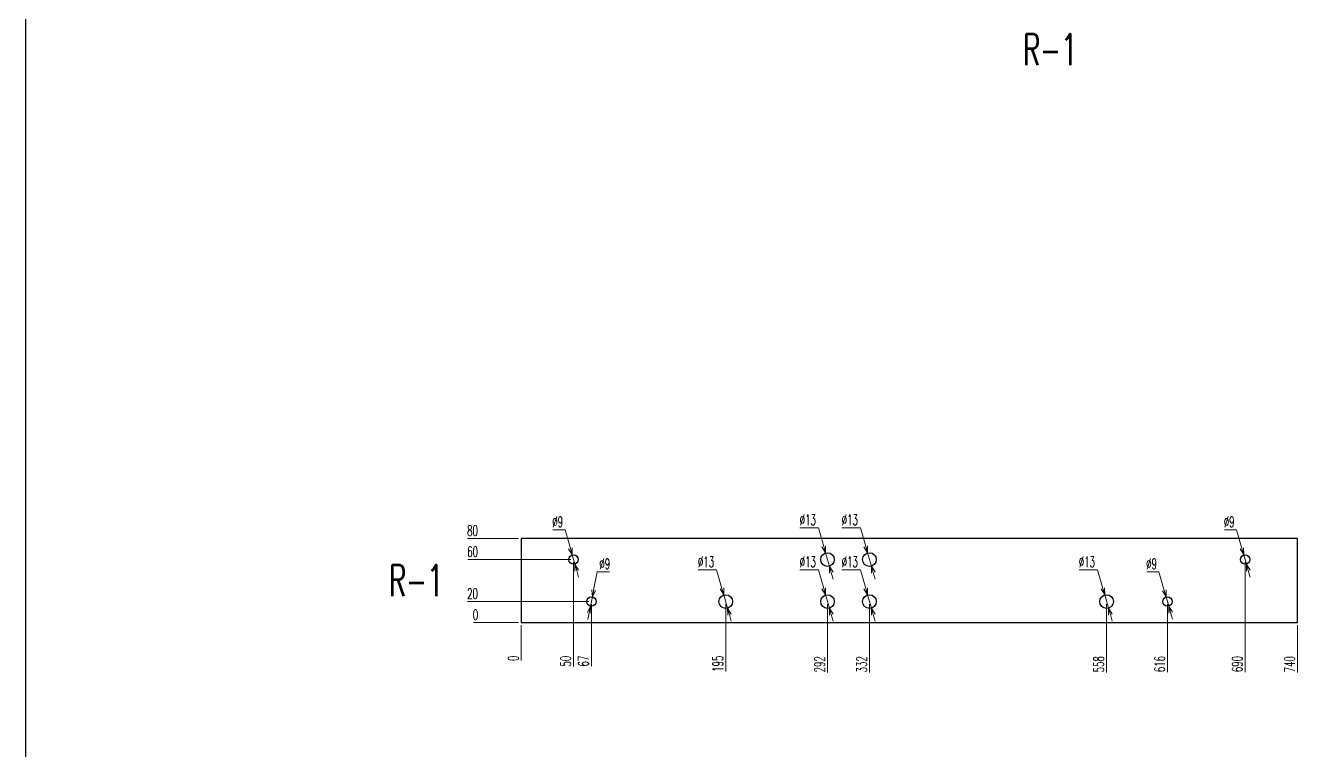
# Model space of a CAD drawing. Header units: millimetres. Extents: x 173893 to 258446, y -176540 to -123824.
# Drawn here: x 210479 to 211692, y -127080 to -126390 of the extents above; entities that cross this region are included whole.
import ezdxf
from ezdxf.enums import TextEntityAlignment as Align

# ---------------------------------------------------------------- set-up
doc = ezdxf.new("R2010")
doc.units = ezdxf.units.MM
doc.header["$LTSCALE"] = 3
doc.layers.add('@.DM. NÉT CHÍNH', color=7, linetype='Continuous')
doc.layers.add('@.VISIBLE', color=7, linetype='Continuous')
doc.styles.add('Ann_w01', font='romans.shx', dxfattribs={"width": 0.6, "bigfont": 'chineset.shx'})
doc.dimstyles.new('Dim 01_SC05', dxfattribs={"dimscale": 5, "dimtxt": 2, "dimasz": 1.3, "dimexe": 0.5, "dimexo": 0.5, "dimgap": 0.5, "dimtad": 1, "dimtoh": 1, "dimdec": 1, "dimzin": 12, "dimdsep": 46, "dimtxsty": 'Ann_w01', "dimblk": 'OPEN30', "dimcen": 1.5, "dimclrd": 6, "dimclre": 6, "dimclrt": 3, "dimadec": 1, "dimazin": 3, "dimtm": 1e-09, "dimtfac": 1, "dimtdec": 1, "dimtmove": 0, "dimatfit": 3, "dimldrblk": 'OPEN30', "dimfxl": 1, "dimtolj": 1, "dimlwd": 20, "dimlwe": 20, "dimarcsym": 0})

# ---------------------------------------------------------------- blocks, each defined once
blk = doc.blocks.new('*D3736')
at = {"layer": '@.DM. NÉT CHÍNH', "color": 6, "linetype": 'Continuous', "lineweight": 20, "transparency": 16777216}
blk.add_line((210951.9, -126960.7), (210951.9, -126994.3), dxfattribs=at)
at = {"layer": 'Defpoints', "color": 0, "linetype": 'Continuous', "transparency": 16777216}
for p in [(210951.9, -126918.2), (210951.9, -126958.2), (210951.9, -126987.8)]:
    blk.add_point(p, dxfattribs=at)
at = {"layer": '@.DM. NÉT CHÍNH', "color": 3, "linetype": 'Continuous', "transparency": 16777216, "insert": (210944.4, -126992.3), "char_height": 10, "attachment_point": 5, "rotation": 90, "style": 'Ann_w01'}
blk.add_mtext('\\A1;0', dxfattribs=at)
blk = doc.blocks.new('_Open30')
at = {"color": 0, "linetype": 'ByBlock', "lineweight": -2}
for p, q in [((-1, 0.27), (0, 0)), ((0, 0), (-1, -0.27)), ((0, 0), (-1, 0))]:
    blk.add_line(p, q, dxfattribs=at)
blk = doc.blocks.new('*D3737')
at = {"layer": '@.DM. NÉT CHÍNH', "color": 6, "linetype": 'Continuous', "lineweight": 20, "transparency": 16777216}
blk.add_line((211001.9, -126900.7), (211001.9, -127000), dxfattribs=at)
at = {"layer": 'Defpoints', "color": 0, "linetype": 'Continuous', "transparency": 16777216}
for p in [(211001.9, -126898.2), (210951.9, -126918.2), (211001.9, -126987.8)]:
    blk.add_point(p, dxfattribs=at)
at = {"layer": '@.DM. NÉT CHÍNH', "color": 3, "linetype": 'Continuous', "transparency": 16777216, "insert": (210994.4, -126995.1), "char_height": 10, "attachment_point": 5, "rotation": 90, "style": 'Ann_w01'}
blk.add_mtext('\\A1;50', dxfattribs=at)
blk = doc.blocks.new('*D3738')
at = {"layer": '@.DM. NÉT CHÍNH', "color": 6, "linetype": 'Continuous', "lineweight": 20, "transparency": 16777216}
blk.add_line((211018.9, -126940.7), (211018.9, -126999.7), dxfattribs=at)
at = {"layer": 'Defpoints', "color": 0, "linetype": 'Continuous', "transparency": 16777216}
for p in [(210951.9, -126918.2), (211018.9, -126938.2), (211018.9, -126987.8)]:
    blk.add_point(p, dxfattribs=at)
at = {"layer": '@.DM. NÉT CHÍNH', "color": 3, "linetype": 'Continuous', "transparency": 16777216, "insert": (211011.4, -126995), "char_height": 10, "attachment_point": 5, "rotation": 90, "style": 'Ann_w01'}
blk.add_mtext('\\A1;67', dxfattribs=at)
blk = doc.blocks.new('*D3739')
at = {"layer": '@.DM. NÉT CHÍNH', "color": 6, "linetype": 'Continuous', "lineweight": 20, "transparency": 16777216}
blk.add_line((211146.9, -126940.7), (211146.9, -127004.8), dxfattribs=at)
at = {"layer": 'Defpoints', "color": 0, "linetype": 'Continuous', "transparency": 16777216}
for p in [(210951.9, -126918.2), (211146.9, -126938.2), (211146.9, -126987.8)]:
    blk.add_point(p, dxfattribs=at)
at = {"layer": '@.DM. NÉT CHÍNH', "color": 3, "linetype": 'Continuous', "transparency": 16777216, "insert": (211139.4, -126997.5), "char_height": 10, "attachment_point": 5, "rotation": 90, "style": 'Ann_w01'}
blk.add_mtext('\\A1;195', dxfattribs=at)
blk = doc.blocks.new('*D3740')
at = {"layer": '@.DM. NÉT CHÍNH', "color": 6, "linetype": 'Continuous', "lineweight": 20, "transparency": 16777216}
blk.add_line((211243.9, -126940.7), (211243.9, -127005.7), dxfattribs=at)
at = {"layer": 'Defpoints', "color": 0, "linetype": 'Continuous', "transparency": 16777216}
for p in [(210951.9, -126918.2), (211243.9, -126938.2), (211243.9, -126987.8)]:
    blk.add_point(p, dxfattribs=at)
at = {"layer": '@.DM. NÉT CHÍNH', "color": 3, "linetype": 'Continuous', "transparency": 16777216, "insert": (211236.4, -126998), "char_height": 10, "attachment_point": 5, "rotation": 90, "style": 'Ann_w01'}
blk.add_mtext('\\A1;292', dxfattribs=at)
blk = doc.blocks.new('*D3741')
at = {"layer": '@.DM. NÉT CHÍNH', "color": 6, "linetype": 'Continuous', "lineweight": 20, "transparency": 16777216}
blk.add_line((211283.9, -126940.7), (211283.9, -127005.7), dxfattribs=at)
at = {"layer": 'Defpoints', "color": 0, "linetype": 'Continuous', "transparency": 16777216}
for p in [(210951.9, -126918.2), (211283.9, -126938.2), (211283.9, -126987.8)]:
    blk.add_point(p, dxfattribs=at)
at = {"layer": '@.DM. NÉT CHÍNH', "color": 3, "linetype": 'Continuous', "transparency": 16777216, "insert": (211276.4, -126998), "char_height": 10, "attachment_point": 5, "rotation": 90, "style": 'Ann_w01'}
blk.add_mtext('\\A1;332', dxfattribs=at)
blk = doc.blocks.new('*D3742')
at = {"layer": '@.DM. NÉT CHÍNH', "color": 6, "linetype": 'Continuous', "lineweight": 20, "transparency": 16777216}
blk.add_line((211509.9, -126940.7), (211509.9, -127005.7), dxfattribs=at)
at = {"layer": 'Defpoints', "color": 0, "linetype": 'Continuous', "transparency": 16777216}
for p in [(210951.9, -126918.2), (211509.9, -126938.2), (211509.9, -126987.8)]:
    blk.add_point(p, dxfattribs=at)
at = {"layer": '@.DM. NÉT CHÍNH', "color": 3, "linetype": 'Continuous', "transparency": 16777216, "insert": (211502.4, -126998), "char_height": 10, "attachment_point": 5, "rotation": 90, "style": 'Ann_w01'}
blk.add_mtext('\\A1;558', dxfattribs=at)
blk = doc.blocks.new('*D3743')
at = {"layer": '@.DM. NÉT CHÍNH', "color": 6, "linetype": 'Continuous', "lineweight": 20, "transparency": 16777216}
blk.add_line((211567.9, -126940.7), (211567.9, -127005.4), dxfattribs=at)
at = {"layer": 'Defpoints', "color": 0, "linetype": 'Continuous', "transparency": 16777216}
for p in [(210951.9, -126918.2), (211567.9, -126938.2), (211567.9, -126987.8)]:
    blk.add_point(p, dxfattribs=at)
at = {"layer": '@.DM. NÉT CHÍNH', "color": 3, "linetype": 'Continuous', "transparency": 16777216, "insert": (211560.4, -126997.8), "char_height": 10, "attachment_point": 5, "rotation": 90, "style": 'Ann_w01'}
blk.add_mtext('\\A1;616', dxfattribs=at)
blk = doc.blocks.new('*D3744')
at = {"layer": '@.DM. NÉT CHÍNH', "color": 6, "linetype": 'Continuous', "lineweight": 20, "transparency": 16777216}
blk.add_line((211641.9, -126900.7), (211641.9, -127005.4), dxfattribs=at)
at = {"layer": 'Defpoints', "color": 0, "linetype": 'Continuous', "transparency": 16777216}
for p in [(211641.9, -126898.2), (210951.9, -126918.2), (211641.9, -126987.8)]:
    blk.add_point(p, dxfattribs=at)
at = {"layer": '@.DM. NÉT CHÍNH', "color": 3, "linetype": 'Continuous', "transparency": 16777216, "insert": (211634.4, -126997.8), "char_height": 10, "attachment_point": 5, "rotation": 90, "style": 'Ann_w01'}
blk.add_mtext('\\A1;690', dxfattribs=at)
blk = doc.blocks.new('*D3745')
at = {"layer": '@.DM. NÉT CHÍNH', "color": 6, "linetype": 'Continuous', "lineweight": 20, "transparency": 16777216}
blk.add_line((211691.9, -126960.7), (211691.9, -127005.7), dxfattribs=at)
at = {"layer": 'Defpoints', "color": 0, "linetype": 'Continuous', "transparency": 16777216}
for p in [(210951.9, -126918.2), (211691.9, -126958.2), (211691.9, -126987.8)]:
    blk.add_point(p, dxfattribs=at)
at = {"layer": '@.DM. NÉT CHÍNH', "color": 3, "linetype": 'Continuous', "transparency": 16777216, "insert": (211684.4, -126998), "char_height": 10, "attachment_point": 5, "rotation": 90, "style": 'Ann_w01'}
blk.add_mtext('\\A1;740', dxfattribs=at)
blk = doc.blocks.new('*D3746')
at = {"layer": '@.DM. NÉT CHÍNH', "color": 6, "linetype": 'Continuous', "lineweight": 20, "transparency": 16777216}
blk.add_line((210949.4, -126958.2), (210906.4, -126958.2), dxfattribs=at)
at = {"layer": 'Defpoints', "color": 0, "linetype": 'Continuous', "transparency": 16777216}
for p in [(210912.9, -126958.2), (210951.9, -126958.2), (210951.9, -126958.2)]:
    blk.add_point(p, dxfattribs=at)
at = {"layer": '@.DM. NÉT CHÍNH', "color": 3, "linetype": 'Continuous', "transparency": 16777216, "insert": (210908.4, -126950.7), "char_height": 10, "attachment_point": 5, "style": 'Ann_w01'}
blk.add_mtext('\\A1;0', dxfattribs=at)
blk = doc.blocks.new('*D3747')
at = {"layer": '@.DM. NÉT CHÍNH', "color": 6, "linetype": 'Continuous', "lineweight": 20, "transparency": 16777216}
blk.add_line((211016.4, -126938.2), (210900.7, -126938.2), dxfattribs=at)
at = {"layer": 'Defpoints', "color": 0, "linetype": 'Continuous', "transparency": 16777216}
for p in [(210912.9, -126938.2), (211018.9, -126938.2), (210951.9, -126958.2)]:
    blk.add_point(p, dxfattribs=at)
at = {"layer": '@.DM. NÉT CHÍNH', "color": 3, "linetype": 'Continuous', "transparency": 16777216, "insert": (210905.6, -126930.7), "char_height": 10, "attachment_point": 5, "style": 'Ann_w01'}
blk.add_mtext('\\A1;20', dxfattribs=at)
blk = doc.blocks.new('*D3748')
at = {"layer": '@.DM. NÉT CHÍNH', "color": 6, "linetype": 'Continuous', "lineweight": 20, "transparency": 16777216}
blk.add_line((210999.4, -126898.2), (210901, -126898.2), dxfattribs=at)
at = {"layer": 'Defpoints', "color": 0, "linetype": 'Continuous', "transparency": 16777216}
for p in [(210912.9, -126898.2), (211001.9, -126898.2), (210951.9, -126958.2)]:
    blk.add_point(p, dxfattribs=at)
at = {"layer": '@.DM. NÉT CHÍNH', "color": 3, "linetype": 'Continuous', "transparency": 16777216, "insert": (210905.7, -126890.7), "char_height": 10, "attachment_point": 5, "style": 'Ann_w01'}
blk.add_mtext('\\A1;60', dxfattribs=at)
blk = doc.blocks.new('*D3749')
at = {"layer": '@.DM. NÉT CHÍNH', "color": 6, "linetype": 'Continuous', "lineweight": 20, "transparency": 16777216}
blk.add_line((210949.4, -126878.2), (210900.7, -126878.2), dxfattribs=at)
at = {"layer": 'Defpoints', "color": 0, "linetype": 'Continuous', "transparency": 16777216}
for p in [(210912.9, -126878.2), (210951.9, -126878.2), (210951.9, -126958.2)]:
    blk.add_point(p, dxfattribs=at)
at = {"layer": '@.DM. NÉT CHÍNH', "color": 3, "linetype": 'Continuous', "transparency": 16777216, "insert": (210905.6, -126870.7), "char_height": 10, "attachment_point": 5, "style": 'Ann_w01'}
blk.add_mtext('\\A1;80', dxfattribs=at)
blk = doc.blocks.new('*D3811')
at = {"layer": '@.DM. NÉT CHÍNH', "color": 6, "linetype": 'Continuous', "lineweight": 20, "transparency": 16777216}
for p, q in [((210982.1, -126869.9), (210993.8, -126869.9)), ((210993.8, -126869.9), (210998.8, -126887.6)), ((211003.1, -126902.5), (211000.6, -126893.9)), ((211004.9, -126908.8), (211006.7, -126915))]:
    blk.add_line(p, q, dxfattribs=at)
at = {"layer": 'Defpoints', "color": 0, "linetype": 'Continuous', "transparency": 16777216}
for p in [(211000.6, -126893.9), (211003.1, -126902.5)]:
    blk.add_point(p, dxfattribs=at)
at = {"layer": '@.DM. NÉT CHÍNH', "color": 6, "linetype": 'Continuous', "lineweight": 20, "transparency": 16777216, "xscale": 6.5, "yscale": 6.5, "zscale": 6.5}
for p, rotation in [((211000.6, -126893.9), 285.9761411324349), ((211003.1, -126902.5), 105.9761411324349)]:
    blk.add_blockref('_Open30', p, dxfattribs=dict(at, rotation=rotation))
at = {"layer": '@.DM. NÉT CHÍNH', "color": 3, "linetype": 'Continuous', "transparency": 16777216, "insert": (210986.7, -126862.4), "char_height": 10, "attachment_point": 5, "style": 'Ann_w01'}
blk.add_mtext('\\A1;∅9', dxfattribs=at)
blk = doc.blocks.new('*D3812')
at = {"layer": '@.DM. NÉT CHÍNH', "color": 6, "linetype": 'Continuous', "lineweight": 20, "transparency": 16777216}
for p, q in [((211622.1, -126869.9), (211633.8, -126869.9)), ((211633.8, -126869.9), (211638.8, -126887.6)), ((211643.1, -126902.5), (211640.6, -126893.9)), ((211644.9, -126908.8), (211646.7, -126915))]:
    blk.add_line(p, q, dxfattribs=at)
at = {"layer": 'Defpoints', "color": 0, "linetype": 'Continuous', "transparency": 16777216}
for p in [(211640.6, -126893.9), (211643.1, -126902.5)]:
    blk.add_point(p, dxfattribs=at)
at = {"layer": '@.DM. NÉT CHÍNH', "color": 6, "linetype": 'Continuous', "lineweight": 20, "transparency": 16777216, "xscale": 6.5, "yscale": 6.5, "zscale": 6.5}
for p, rotation in [((211640.6, -126893.9), 285.9761411330968), ((211643.1, -126902.5), 105.9761411330968)]:
    blk.add_blockref('_Open30', p, dxfattribs=dict(at, rotation=rotation))
at = {"layer": '@.DM. NÉT CHÍNH', "color": 3, "linetype": 'Continuous', "transparency": 16777216, "insert": (211626.7, -126862.4), "char_height": 10, "attachment_point": 5, "style": 'Ann_w01'}
blk.add_mtext('\\A1;∅9', dxfattribs=at)
blk = doc.blocks.new('*D3834')
at = {"layer": '@.DM. NÉT CHÍNH', "color": 6, "linetype": 'Continuous', "lineweight": 20, "transparency": 16777216}
for p, q in [((211024.5, -126909.9), (211021, -126927.4)), ((211036.2, -126909.9), (211024.5, -126909.9)), ((211018, -126942.6), (211019.8, -126933.8)), ((211016.7, -126949), (211015.5, -126955.4))]:
    blk.add_line(p, q, dxfattribs=at)
at = {"layer": 'Defpoints', "color": 0, "linetype": 'Continuous', "transparency": 16777216}
for p in [(211019.8, -126933.8), (211018, -126942.6)]:
    blk.add_point(p, dxfattribs=at)
at = {"layer": '@.DM. NÉT CHÍNH', "color": 6, "linetype": 'Continuous', "lineweight": 20, "transparency": 16777216, "xscale": 6.5, "yscale": 6.5, "zscale": 6.5}
for p, rotation in [((211019.8, -126933.8), 258.7494819821567), ((211018, -126942.6), 78.74948198215674)]:
    blk.add_blockref('_Open30', p, dxfattribs=dict(at, rotation=rotation))
at = {"layer": '@.DM. NÉT CHÍNH', "color": 3, "linetype": 'Continuous', "transparency": 16777216, "insert": (211031.6, -126902.4), "char_height": 10, "attachment_point": 5, "style": 'Ann_w01'}
blk.add_mtext('\\A1;∅9', dxfattribs=at)
blk = doc.blocks.new('*D3835')
at = {"layer": '@.DM. NÉT CHÍNH', "color": 6, "linetype": 'Continuous', "lineweight": 20, "transparency": 16777216}
for p, q in [((211548.1, -126909.9), (211559.8, -126909.9)), ((211559.8, -126909.9), (211564.8, -126927.6)), ((211569.1, -126942.5), (211566.6, -126933.9)), ((211570.9, -126948.8), (211572.7, -126955))]:
    blk.add_line(p, q, dxfattribs=at)
at = {"layer": 'Defpoints', "color": 0, "linetype": 'Continuous', "transparency": 16777216}
for p in [(211566.6, -126933.9), (211569.1, -126942.5)]:
    blk.add_point(p, dxfattribs=at)
at = {"layer": '@.DM. NÉT CHÍNH', "color": 6, "linetype": 'Continuous', "lineweight": 20, "transparency": 16777216, "xscale": 6.5, "yscale": 6.5, "zscale": 6.5}
for p, rotation in [((211566.6, -126933.9), 285.9761411333769), ((211569.1, -126942.5), 105.9761411333769)]:
    blk.add_blockref('_Open30', p, dxfattribs=dict(at, rotation=rotation))
at = {"layer": '@.DM. NÉT CHÍNH', "color": 3, "linetype": 'Continuous', "transparency": 16777216, "insert": (211552.7, -126902.4), "char_height": 10, "attachment_point": 5, "style": 'Ann_w01'}
blk.add_mtext('\\A1;∅9', dxfattribs=at)
blk = doc.blocks.new('*D3836')
at = {"layer": '@.DM. NÉT CHÍNH', "color": 6, "linetype": 'Continuous', "lineweight": 20, "transparency": 16777216}
for p, q in [((211120.6, -126907.9), (211138.2, -126907.9)), ((211138.2, -126907.9), (211143.3, -126925.7)), ((211148.7, -126944.5), (211145.1, -126932)), ((211150.5, -126950.7), (211152.2, -126957))]:
    blk.add_line(p, q, dxfattribs=at)
at = {"layer": 'Defpoints', "color": 0, "linetype": 'Continuous', "transparency": 16777216}
for p in [(211145.1, -126932), (211148.7, -126944.5)]:
    blk.add_point(p, dxfattribs=at)
at = {"layer": '@.DM. NÉT CHÍNH', "color": 6, "linetype": 'Continuous', "lineweight": 20, "transparency": 16777216, "xscale": 6.5, "yscale": 6.5, "zscale": 6.5}
for p, rotation in [((211145.1, -126932), 285.9761411330732), ((211148.7, -126944.5), 105.9761411330732)]:
    blk.add_blockref('_Open30', p, dxfattribs=dict(at, rotation=rotation))
at = {"layer": '@.DM. NÉT CHÍNH', "color": 3, "linetype": 'Continuous', "transparency": 16777216, "insert": (211128.1, -126900.4), "char_height": 10, "attachment_point": 5, "style": 'Ann_w01'}
blk.add_mtext('\\A1;∅13', dxfattribs=at)
blk = doc.blocks.new('*D3837')
at = {"layer": '@.DM. NÉT CHÍNH', "color": 6, "linetype": 'Continuous', "lineweight": 20, "transparency": 16777216}
for p, q in [((211483.6, -126907.9), (211501.2, -126907.9)), ((211501.2, -126907.9), (211506.3, -126925.7)), ((211511.7, -126944.5), (211508.1, -126932)), ((211513.5, -126950.7), (211515.2, -126957))]:
    blk.add_line(p, q, dxfattribs=at)
at = {"layer": 'Defpoints', "color": 0, "linetype": 'Continuous', "transparency": 16777216}
for p in [(211508.1, -126932), (211511.7, -126944.5)]:
    blk.add_point(p, dxfattribs=at)
at = {"layer": '@.DM. NÉT CHÍNH', "color": 6, "linetype": 'Continuous', "lineweight": 20, "transparency": 16777216, "xscale": 6.5, "yscale": 6.5, "zscale": 6.5}
for p, rotation in [((211508.1, -126932), 285.9761411327211), ((211511.7, -126944.5), 105.9761411327211)]:
    blk.add_blockref('_Open30', p, dxfattribs=dict(at, rotation=rotation))
at = {"layer": '@.DM. NÉT CHÍNH', "color": 3, "linetype": 'Continuous', "transparency": 16777216, "insert": (211491.1, -126900.4), "char_height": 10, "attachment_point": 5, "style": 'Ann_w01'}
blk.add_mtext('\\A1;∅13', dxfattribs=at)
blk = doc.blocks.new('*D3838')
at = {"layer": '@.DM. NÉT CHÍNH', "color": 6, "linetype": 'Continuous', "lineweight": 20, "transparency": 16777216}
for p, q in [((211257.6, -126867.9), (211275.2, -126867.9)), ((211275.2, -126867.9), (211280.3, -126885.7)), ((211285.7, -126904.5), (211282.1, -126892)), ((211287.5, -126910.7), (211289.2, -126917))]:
    blk.add_line(p, q, dxfattribs=at)
at = {"layer": 'Defpoints', "color": 0, "linetype": 'Continuous', "transparency": 16777216}
for p in [(211282.1, -126892), (211285.7, -126904.5)]:
    blk.add_point(p, dxfattribs=at)
at = {"layer": '@.DM. NÉT CHÍNH', "color": 6, "linetype": 'Continuous', "lineweight": 20, "transparency": 16777216, "xscale": 6.5, "yscale": 6.5, "zscale": 6.5}
for p, rotation in [((211282.1, -126892), 285.9761411324566), ((211285.7, -126904.5), 105.9761411324566)]:
    blk.add_blockref('_Open30', p, dxfattribs=dict(at, rotation=rotation))
at = {"layer": '@.DM. NÉT CHÍNH', "color": 3, "linetype": 'Continuous', "transparency": 16777216, "insert": (211265.1, -126860.4), "char_height": 10, "attachment_point": 5, "style": 'Ann_w01'}
blk.add_mtext('\\A1;∅13', dxfattribs=at)
blk = doc.blocks.new('*D3839')
at = {"layer": '@.DM. NÉT CHÍNH', "color": 6, "linetype": 'Continuous', "lineweight": 20, "transparency": 16777216}
for p, q in [((211257.6, -126907.9), (211275.2, -126907.9)), ((211275.2, -126907.9), (211280.3, -126925.7)), ((211285.7, -126944.5), (211282.1, -126932)), ((211287.5, -126950.7), (211289.2, -126957))]:
    blk.add_line(p, q, dxfattribs=at)
at = {"layer": 'Defpoints', "color": 0, "linetype": 'Continuous', "transparency": 16777216}
for p in [(211282.1, -126932), (211285.7, -126944.5)]:
    blk.add_point(p, dxfattribs=at)
at = {"layer": '@.DM. NÉT CHÍNH', "color": 6, "linetype": 'Continuous', "lineweight": 20, "transparency": 16777216, "xscale": 6.5, "yscale": 6.5, "zscale": 6.5}
for p, rotation in [((211282.1, -126932), 285.9761411328619), ((211285.7, -126944.5), 105.9761411328618)]:
    blk.add_blockref('_Open30', p, dxfattribs=dict(at, rotation=rotation))
at = {"layer": '@.DM. NÉT CHÍNH', "color": 3, "linetype": 'Continuous', "transparency": 16777216, "insert": (211265.1, -126900.4), "char_height": 10, "attachment_point": 5, "style": 'Ann_w01'}
blk.add_mtext('\\A1;∅13', dxfattribs=at)
blk = doc.blocks.new('*D3840')
at = {"layer": '@.DM. NÉT CHÍNH', "color": 6, "linetype": 'Continuous', "lineweight": 20, "transparency": 16777216}
for p, q in [((211217.6, -126867.9), (211235.2, -126867.9)), ((211235.2, -126867.9), (211240.3, -126885.7)), ((211245.7, -126904.5), (211242.1, -126892)), ((211247.5, -126910.7), (211249.2, -126917))]:
    blk.add_line(p, q, dxfattribs=at)
at = {"layer": 'Defpoints', "color": 0, "linetype": 'Continuous', "transparency": 16777216}
for p in [(211242.1, -126892), (211245.7, -126904.5)]:
    blk.add_point(p, dxfattribs=at)
at = {"layer": '@.DM. NÉT CHÍNH', "color": 6, "linetype": 'Continuous', "lineweight": 20, "transparency": 16777216, "xscale": 6.5, "yscale": 6.5, "zscale": 6.5}
for p, rotation in [((211242.1, -126892), 285.9761411327209), ((211245.7, -126904.5), 105.9761411327209)]:
    blk.add_blockref('_Open30', p, dxfattribs=dict(at, rotation=rotation))
at = {"layer": '@.DM. NÉT CHÍNH', "color": 3, "linetype": 'Continuous', "transparency": 16777216, "insert": (211225.1, -126860.4), "char_height": 10, "attachment_point": 5, "style": 'Ann_w01'}
blk.add_mtext('\\A1;∅13', dxfattribs=at)
blk = doc.blocks.new('*D3841')
at = {"layer": '@.DM. NÉT CHÍNH', "color": 6, "linetype": 'Continuous', "lineweight": 20, "transparency": 16777216}
for p, q in [((211217.6, -126907.9), (211235.2, -126907.9)), ((211235.2, -126907.9), (211240.3, -126925.7)), ((211245.7, -126944.5), (211242.1, -126932)), ((211247.5, -126950.7), (211249.2, -126957))]:
    blk.add_line(p, q, dxfattribs=at)
at = {"layer": 'Defpoints', "color": 0, "linetype": 'Continuous', "transparency": 16777216}
for p in [(211242.1, -126932), (211245.7, -126944.5)]:
    blk.add_point(p, dxfattribs=at)
at = {"layer": '@.DM. NÉT CHÍNH', "color": 6, "linetype": 'Continuous', "lineweight": 20, "transparency": 16777216, "xscale": 6.5, "yscale": 6.5, "zscale": 6.5}
for p, rotation in [((211242.1, -126932), 285.9761411329677), ((211245.7, -126944.5), 105.9761411329678)]:
    blk.add_blockref('_Open30', p, dxfattribs=dict(at, rotation=rotation))
at = {"layer": '@.DM. NÉT CHÍNH', "color": 3, "linetype": 'Continuous', "transparency": 16777216, "insert": (211225.1, -126900.4), "char_height": 10, "attachment_point": 5, "style": 'Ann_w01'}
blk.add_mtext('\\A1;∅13', dxfattribs=at)

msp = doc.modelspace()

# ---------------------------------------------------------------- linework, layer by layer
at = {"layer": '@.DM. NÉT CHÍNH', "linetype": 'Continuous'}
msp.add_line((210479.46, -124247.34), (210479.46, -137826.43), dxfattribs=at)
at = {"layer": '@.VISIBLE', "color": 1}
msp.add_lwpolyline([(210951.88, -126958.22), (211691.88, -126958.22), (211691.88, -126878.22), (210951.88, -126878.22)], close=True, dxfattribs=at)
for centre, radius in [((211243.88, -126898.22), 6.5), ((211283.88, -126898.22), 6.5), ((211001.88, -126898.22), 4.5), ((211641.88, -126898.22), 4.5), ((211018.88, -126938.22), 4.5), ((211146.88, -126938.22), 6.5), ((211243.88, -126938.22), 6.5), ((211283.88, -126938.22), 6.5), ((211509.88, -126938.22), 6.5), ((211567.88, -126938.22), 4.5)]:
    msp.add_circle(centre, radius, dxfattribs=at)

# ---------------------------------------------------------------- texts
at = {"style": 'Ann_w01', "width": 0.6}
for p in [(211456.1, -126412.64), (210851.88, -126918.22)]:
    msp.add_text('R-1', height=30, dxfattribs=at).set_placement(p, align=Align.MIDDLE_CENTER)

# ---------------------------------------------------------------- dimensions: what is measured, and where the dimension line sits
at = {"layer": '@.DM. NÉT CHÍNH', "linetype": 'Continuous'}
for p1, p2, picture, middle in [((211245.67, -126904.47), (211242.09, -126891.97), '*D3840', (211225.14, -126867.94)), ((211285.67, -126904.47), (211282.09, -126891.97), '*D3838', (211265.14, -126867.94)), ((211003.12, -126902.55), (211000.64, -126893.89), '*D3811', (210986.69, -126869.86)), ((211643.12, -126902.55), (211640.64, -126893.89), '*D3812', (211626.69, -126869.86)), ((211018, -126942.63), (211019.76, -126933.81), '*D3834', (211031.59, -126909.86)), ((211148.67, -126944.47), (211145.09, -126931.97), '*D3836', (211128.14, -126907.94)), ((211245.67, -126944.47), (211242.09, -126931.97), '*D3841', (211225.14, -126907.94)), ((211285.67, -126944.47), (211282.09, -126931.97), '*D3839', (211265.14, -126907.94)), ((211511.67, -126944.47), (211508.09, -126931.97), '*D3837', (211491.14, -126907.94)), ((211569.12, -126942.55), (211566.64, -126933.89), '*D3835', (211552.69, -126909.86))]:
    dim = msp.add_diameter_dim_2p(p1=p1, p2=p2, dimstyle='Dim 01_SC05', dxfattribs=at)
    dim.commit()
    dim.dimension.update_dxf_attribs({"geometry": picture, "text_midpoint": middle, "dimtype": 163})
for feature_location, offset, dtype, origin, picture, middle in [((210951.88, -126878.22), (-38.96, 0), 0, (210951.88, -126958.22), '*D3749', (210905.56, -126870.72)), ((211001.88, -126898.22), (-88.96, 0), 0, (210951.88, -126958.22), '*D3748', (210905.71, -126890.72)), ((211001.88, -126898.22), (0, -89.54), 1, (210951.88, -126918.22), '*D3737', (210994.38, -126995.12)), ((211641.88, -126898.22), (0, -89.54), 1, (210951.88, -126918.22), '*D3744', (211634.38, -126997.83)), ((211018.88, -126938.22), (-105.96, 0), 0, (210951.88, -126958.22), '*D3747', (210905.56, -126930.72)), ((210951.87713832, -126958.21956055), (0, -29.53907389), 1, (210951.87713832, -126918.21956055), '*D3736', (210944.37713832, -126992.25863444)), ((211018.88, -126938.22), (0, -49.54), 1, (210951.88, -126918.22), '*D3738', (211011.38, -126994.97)), ((211146.88, -126938.22), (0, -49.54), 1, (210951.88, -126918.22), '*D3739', (211139.38, -126997.54)), ((211243.88, -126938.22), (0, -49.54), 1, (210951.88, -126918.22), '*D3740', (211236.38, -126997.97)), ((211283.88, -126938.22), (0, -49.54), 1, (210951.88, -126918.22), '*D3741', (211276.38, -126997.97)), ((211509.88, -126938.22), (0, -49.54), 1, (210951.88, -126918.22), '*D3742', (211502.38, -126997.97)), ((211567.88, -126938.22), (0, -49.54), 1, (210951.88, -126918.22), '*D3743', (211560.38, -126997.83)), ((211691.88, -126958.22), (0, -29.54), 1, (210951.88, -126918.22), '*D3745', (211684.38, -126997.97)), ((210951.87713832, -126958.21956055), (-38.95516519, 0), 0, (210951.87713832, -126958.21956055), '*D3746', (210908.42197312, -126950.71956055))]:
    dim = msp.add_ordinate_dim(feature_location=feature_location, offset=offset, dtype=dtype, origin=origin, dimstyle='Dim 01_SC05', dxfattribs=at)
    dim.commit()
    dim.dimension.update_dxf_attribs({"geometry": picture, "text_midpoint": middle})

doc.saveas('drawing.dxf')
